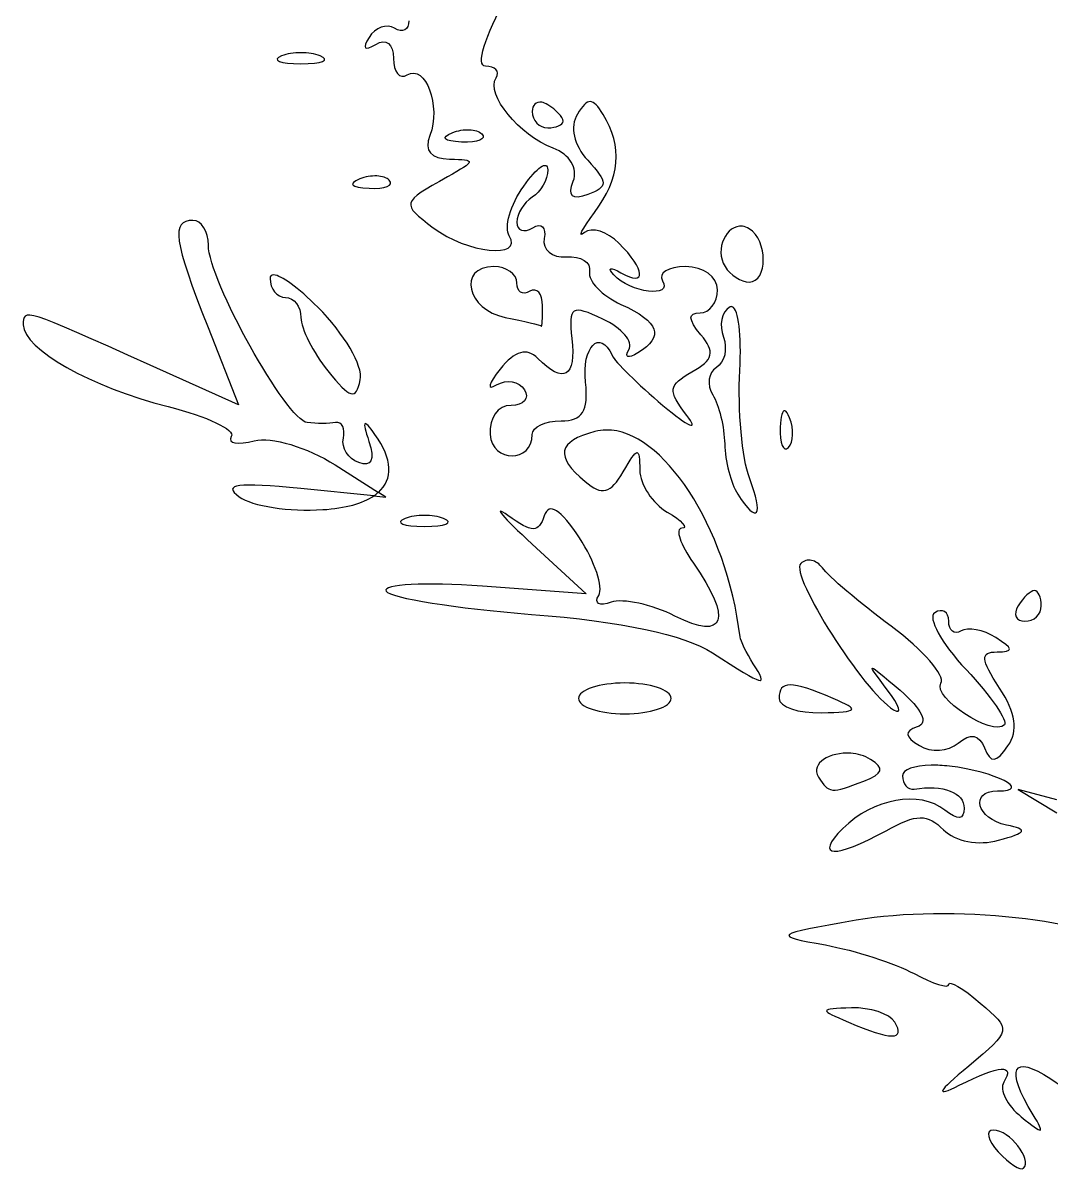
# Model space of a CAD drawing. Extents: x 25 to 138, y 19 to 165.
# Drawn here: x 35.27 to 54.08, y 30.24 to 51.25 of the extents above; entities that cross this region are included whole.
import ezdxf

# ---------------------------------------------------------------- set-up
doc = ezdxf.new("R2010")
doc.units = 0
doc.layers.add('Layer_1', color=7, linetype='CONTINUOUS')

msp = doc.modelspace()

# ---------------------------------------------------------------- linework, layer by layer
at = {"layer": 'Layer_1', "color": 7}
for points in [[(40.357778, 50.702683), (40.357778, 50.702683)], [(44.763642, 49.795381), (44.763642, 49.795381)], [(43.438521, 49.293225), (43.438521, 49.293225)], [(41.745188, 48.446559), (41.745188, 48.446559)], [(38.382222, 47.634619), (38.382222, 47.634619)], [(48.436939, 47.526579), (48.436939, 47.526579)], [(43.885556, 46.787953), (43.885556, 46.787953)], [(39.862235, 46.636919), (39.862235, 46.636919)], [(48.251181, 46.052078), (48.251181, 46.052078)], [(38.657829, 45.67615), (39.215658, 44.261181), (37.599496, 44.986029)], [(49.209743, 44.150386), (49.209743, 44.150386)], [(43.819961, 43.714925), (43.819961, 43.713825)], [(45.94159, 43.797608), (45.94159, 43.797608)], [(40.986716, 43.1582), (41.774401, 42.656592)], [(41.691718, 42.592101), (40.357778, 42.726597)], [(41.691718, 42.592101), (41.91, 42.570051), (41.774401, 42.656592), (41.774401, 42.656592)], [(41.691718, 42.592101), (41.691718, 42.592101)], [(42.615556, 42.236016), (42.615556, 42.236016)], [(44.591111, 41.707953), (45.578889, 40.798997), (43.677747, 40.938454)], [(49.701427, 41.411397), (49.701427, 41.411397)], [(53.779869, 40.861286), (53.779869, 40.861286)], [(46.284444, 39.167953), (46.284444, 39.167953)], [(49.311718, 39.134326), (49.311718, 39.134326)], [(50.417456, 37.881415), (50.417456, 37.881415)], [(51.889203, 37.663133), (51.889203, 37.663133)], [(53.481111, 37.216098), (54.186667, 36.791111)], [(54.186667, 37.03144), (53.481111, 37.216098), (53.481111, 37.216098)], [(50.430687, 33.221993), (50.430687, 33.221993)], [(53.030216, 30.984059), (53.030216, 30.984059)]]:
    msp.add_lwpolyline(points, dxfattribs=at)
for points in [[(43.736728, 50.456842), (43.551757, 50.456839), (43.718917, 51.002357), (44.127539, 51.733454)], [(42.333333, 51.28697), (42.333333, 51.122519), (42.214899, 51.060975), (42.070404, 51.15027)], [(42.070404, 51.15027), (41.925906, 51.239593), (41.715842, 51.164452), (41.603524, 50.982701)], [(41.603524, 50.982701), (41.475982, 50.77634), (41.521848, 50.727405), (41.725342, 50.853164)], [(41.725342, 50.853164), (41.920352, 50.973701), (42.051111, 50.871254), (42.051111, 50.597953)], [(40.005, 50.643701), (39.810972, 50.565413), (39.969722, 50.501489), (40.357778, 50.501489)], [(40.357778, 50.702683), (40.229897, 50.702683), (40.102014, 50.682845), (40.005, 50.643701)], [(40.710556, 50.643701), (40.613542, 50.682845), (40.485658, 50.702683), (40.357778, 50.702683)], [(40.357778, 50.501489), (40.745833, 50.501489), (40.904583, 50.565413), (40.710556, 50.643701)], [(42.051111, 50.597953), (42.051111, 50.3468), (42.16461, 50.211658), (42.303567, 50.297539)], [(42.303567, 50.297539), (42.635644, 50.502771), (42.924806, 49.726987), (42.717531, 49.186842)], [(43.927449, 50.242418), (44.000457, 50.360556), (43.914382, 50.456842), (43.736728, 50.456842)], [(44.973105, 48.955329), (44.350333, 49.18932), (43.740603, 49.940101), (43.927449, 50.242418)], [(44.763642, 49.795381), (44.662437, 49.812399), (44.591111, 49.750005), (44.591111, 49.62671)], [(45.888673, 49.569936), (45.689667, 49.88817), (45.61017, 49.889392), (45.416831, 49.576548)], [(44.591111, 49.62671), (44.591111, 49.462344), (44.718111, 49.327953), (44.873333, 49.327953)], [(44.873333, 49.751286), (44.834528, 49.775267), (44.797376, 49.789711), (44.763642, 49.795381)], [(45.155556, 49.452526), (45.155556, 49.520965), (45.028556, 49.655359), (44.873333, 49.751286)], [(44.873333, 49.327953), (45.028556, 49.327953), (45.155556, 49.384087), (45.155556, 49.452526)], [(45.416831, 49.576548), (45.275641, 49.348118), (45.349724, 49.016769), (45.605347, 48.734293)], [(45.727716, 47.775731), (46.198598, 48.401079), (46.251247, 48.990223), (45.888673, 49.569936)], [(42.717531, 49.186842), (42.609572, 48.905523), (42.730838, 48.760884), (43.079128, 48.755239)], [(43.29741, 49.068328), (42.968635, 49.081875), (42.901946, 49.14857), (43.127083, 49.238655)], [(43.127083, 49.238655), (43.228946, 49.279408), (43.340477, 49.297264), (43.438521, 49.293225)], [(43.667827, 49.216605), (43.761606, 49.122851), (43.594917, 49.056193), (43.29741, 49.068328)], [(43.438521, 49.293225), (43.536562, 49.289187), (43.620936, 49.263496), (43.667827, 49.216605)], [(43.079128, 48.755239), (43.56674, 48.747252), (43.564054, 48.724466), (43.038889, 48.431124)], [(45.340214, 48.352299), (45.43121, 48.589422), (45.278238, 48.84069), (44.973105, 48.955329)], [(44.433465, 48.26135), (44.67529, 48.606593), (44.873333, 48.741281), (44.873333, 48.560658)], [(44.873333, 48.560658), (44.873333, 48.380064), (44.746333, 48.153877), (44.591111, 48.057953)], [(45.605347, 48.734293), (45.978792, 48.321656), (45.978707, 48.250846), (45.605347, 48.107562)], [(41.43375, 48.391988), (41.208613, 48.301875), (41.275302, 48.235208), (41.604077, 48.221661)], [(41.745188, 48.446559), (41.647144, 48.450597), (41.535612, 48.432755), (41.43375, 48.391988)], [(41.604077, 48.221661), (41.901584, 48.209413), (42.068273, 48.275605), (41.974493, 48.369388)], [(41.974493, 48.369388), (41.927602, 48.416293), (41.843229, 48.44252), (41.745188, 48.446559)], [(43.038889, 48.431124), (42.194971, 47.959785), (42.190221, 47.943534), (42.777063, 47.49957)], [(45.605347, 48.107562), (45.320636, 47.998314), (45.234736, 48.077443), (45.340214, 48.352299)], [(44.168328, 47.351844), (44.072564, 47.506784), (44.191637, 47.91608), (44.433465, 48.26135)], [(44.591111, 48.057953), (44.435889, 47.962023), (44.308889, 47.756768), (44.308889, 47.601546)], [(45.544715, 47.409722), (45.411475, 47.3007), (45.493963, 47.465283), (45.727716, 47.775731)], [(38.382222, 47.634619), (37.977335, 47.634619), (38.028234, 47.273443), (38.657829, 45.67615)], [(38.664444, 47.179313), (38.664444, 47.429927), (38.537444, 47.634619), (38.382222, 47.634619)], [(42.777063, 47.49957), (43.393439, 47.033255), (44.433482, 46.92281), (44.168328, 47.351844)], [(44.308889, 47.601546), (44.308889, 47.446324), (44.439208, 47.399619), (44.598277, 47.497917)], [(44.598277, 47.497917), (44.757343, 47.596243), (44.852593, 47.508356), (44.809943, 47.302785)], [(46.176957, 47.217899), (45.962601, 47.432246), (45.677957, 47.518745), (45.544715, 47.409722)], [(48.436939, 47.526579), (48.150715, 47.559258), (47.917504, 47.113795), (48.118889, 46.787953)], [(48.561515, 47.481381), (48.519574, 47.507303), (48.47783, 47.521911), (48.436939, 47.526579)], [(44.809943, 47.302785), (44.767291, 47.097243), (44.949536, 46.945944), (45.215088, 46.966546)], [(48.558758, 46.505731), (48.902171, 46.505731), (48.904305, 47.269517), (48.561515, 47.481381)], [(40.472981, 43.932657), (40.097273, 43.973438), (38.664444, 46.545696), (38.664444, 47.179313)], [(46.213889, 46.675504), (46.685237, 46.404232), (46.66293, 46.731912), (46.176957, 47.217899)], [(45.215088, 46.966546), (45.480642, 46.987092), (45.671142, 46.864864), (45.638421, 46.694797)], [(43.885556, 46.787953), (43.213737, 46.787953), (43.394593, 45.993957), (44.097222, 45.858603)], [(44.308889, 46.489192), (44.308889, 46.653587), (44.118389, 46.787953), (43.885556, 46.787953)], [(45.638421, 46.694797), (45.605703, 46.524702), (45.864639, 46.25562), (46.213889, 46.096728)], [(46.081047, 46.636919), (45.96014, 46.769761), (46.019861, 46.787151), (46.213889, 46.675504)], [(47.396798, 46.787953), (47.077193, 46.78795), (46.887054, 46.672126), (46.974565, 46.530535)], [(47.977778, 46.364619), (47.977778, 46.603859), (47.725183, 46.787953), (47.396798, 46.787953)], [(48.118889, 46.787953), (48.214822, 46.632731), (48.412696, 46.505731), (48.558758, 46.505731)], [(39.862235, 46.636919), (39.817825, 46.639812), (39.793333, 46.618532), (39.793333, 46.570772)], [(39.793333, 46.570772), (39.793333, 46.379735), (39.920333, 46.223508), (40.075556, 46.223508)], [(40.668112, 46.043812), (40.307367, 46.404554), (39.995467, 46.628243), (39.862235, 46.636919)], [(44.544257, 46.335954), (44.414906, 46.256001), (44.308889, 46.324798), (44.308889, 46.489192)], [(46.974565, 46.530535), (47.171895, 46.211257), (46.382943, 46.305167), (46.081047, 46.636919)], [(44.779077, 46.07027), (44.779077, 46.296274), (44.67361, 46.415908), (44.544257, 46.335954)], [(47.660828, 45.941286), (47.835055, 45.941286), (47.977778, 46.131783), (47.977778, 46.364619)], [(37.599496, 44.986029), (35.271668, 46.030392), (35.277778, 46.02862), (35.277778, 45.721901)], [(40.075556, 46.223508), (40.230778, 46.223508), (40.357778, 46.058753), (40.357778, 45.8575)], [(41.444223, 44.716484), (41.498356, 44.96546), (41.149106, 45.56282), (40.668112, 46.043812)], [(44.755923, 45.697647), (44.768849, 45.676508), (44.779077, 45.844267), (44.779077, 46.07027)], [(45.880954, 45.828284), (45.309115, 46.098145), (45.251144, 46.061013), (45.315959, 45.470548)], [(46.213889, 46.096728), (46.919617, 45.775616), (47.011796, 45.510753), (46.52312, 45.208719)], [(48.198814, 46.044912), (48.056001, 45.956662), (48.006056, 45.710807), (48.087469, 45.49866)], [(48.251181, 46.052078), (48.234922, 46.05849), (48.217241, 46.056306), (48.198814, 46.044912)], [(48.387881, 44.888465), (48.423124, 45.542718), (48.365001, 46.007205), (48.251181, 46.052078)], [(40.357778, 45.8575), (40.357778, 45.656247), (40.580028, 45.21567), (40.851667, 44.877991)], [(44.097222, 45.858603), (44.446472, 45.79135), (44.742997, 45.718813), (44.755923, 45.697647)], [(46.357757, 45.267701), (46.446101, 45.410646), (46.231556, 45.662846), (45.880954, 45.828284)], [(47.676813, 45.54055), (47.438745, 45.827429), (47.433955, 45.941286), (47.660828, 45.941286)], [(35.277778, 45.721901), (35.277778, 45.2809), (36.517112, 44.581446), (37.929123, 44.225903)], [(45.565108, 44.671286), (45.493909, 45.319886), (45.828049, 45.660165), (46.050177, 45.165175)], [(45.315959, 45.470548), (45.393421, 44.764908), (45.166119, 44.63261), (44.691983, 45.106744)], [(47.513105, 44.862557), (47.904634, 45.081674), (47.939116, 45.224518), (47.676813, 45.54055)], [(48.087469, 45.49866), (48.168885, 45.286485), (48.111667, 45.036366), (47.960689, 44.943035)], [(44.691983, 45.106744), (44.487886, 45.310847), (44.276368, 45.251213), (44.000759, 44.911615)], [(46.52312, 45.208719), (46.34392, 45.097975), (46.269413, 45.124755), (46.357757, 45.267701)], [(46.050177, 45.165175), (46.102422, 45.048758), (46.521816, 44.636008), (46.982284, 44.247953)], [(40.851667, 44.877991), (41.263629, 44.365871), (41.362125, 44.338871), (41.444223, 44.716484)], [(44.000759, 44.911615), (43.782265, 44.642375), (43.753518, 44.511721), (43.936818, 44.621674)], [(47.418295, 44.063845), (47.065393, 44.522005), (47.076919, 44.618463), (47.513105, 44.862557)], [(47.960689, 44.943035), (47.809714, 44.849732), (47.779153, 44.62363), (47.892891, 44.440327)], [(48.563719, 42.921728), (48.427939, 43.278852), (48.34886, 44.164085), (48.387881, 44.888465)], [(43.936818, 44.621674), (44.120122, 44.7316), (44.349743, 44.692896), (44.447243, 44.535134)], [(45.11697, 43.965731), (45.510154, 43.965728), (45.623043, 44.143528), (45.565108, 44.671286)], [(44.447243, 44.535134), (44.544739, 44.3774), (44.434297, 44.247953), (44.201952, 44.247953)], [(47.892891, 44.440327), (48.006632, 44.257023), (48.104879, 43.852842), (48.111173, 43.542397)], [(37.929123, 44.225903), (38.640103, 44.046889), (39.159818, 43.800238), (39.08392, 43.677443)], [(44.201952, 44.247953), (43.961662, 44.247953), (43.797101, 44.018342), (43.819961, 43.714925)], [(46.982284, 44.247953), (47.460572, 43.84488), (47.647643, 43.766101), (47.418295, 44.063845)], [(49.209743, 44.150386), (49.166969, 44.156866), (49.137183, 44.053812), (49.128714, 43.84832)], [(49.299591, 44.018647), (49.265809, 44.103068), (49.235411, 44.1465), (49.209743, 44.150386)], [(40.992778, 43.932657), (40.876361, 43.914313), (40.64234, 43.914313), (40.472981, 43.932657)], [(41.133889, 43.648231), (41.172694, 43.822867), (41.109194, 43.951001), (40.992778, 43.932657)], [(41.711564, 43.716579), (41.498881, 44.015057), (41.472996, 43.985221), (41.601319, 43.589799)], [(44.591111, 43.713825), (44.591111, 43.852452), (44.827873, 43.965731), (45.11697, 43.965731)], [(49.276993, 43.477904), (49.370762, 43.571686), (49.381119, 43.814908), (49.299591, 44.018647)], [(41.774401, 42.656592), (42.04644, 42.898081), (42.03505, 43.262594), (41.711564, 43.716579)], [(43.819961, 43.713825), (43.859159, 43.194282), (44.591111, 43.19352), (44.591111, 43.713825)], [(45.738189, 43.770049), (45.055192, 43.591459), (45.000717, 43.317198), (45.556289, 42.856132)], [(45.94159, 43.797608), (45.873103, 43.796502), (45.805003, 43.787521), (45.738189, 43.770049)], [(48.392842, 40.014619), (48.147958, 42.041009), (46.96887, 43.814222), (45.94159, 43.797608)], [(49.128714, 43.84832), (49.116463, 43.55083), (49.183214, 43.38415), (49.276993, 43.477904)], [(39.08392, 43.677443), (39.008022, 43.554649), (39.197588, 43.519867), (39.505049, 43.600273)], [(39.505049, 43.600273), (39.814026, 43.681073), (40.476543, 43.483291), (40.986716, 43.1582)], [(41.416111, 43.201744), (41.221979, 43.27292), (41.095083, 43.47362), (41.133889, 43.648231)], [(41.601319, 43.589799), (41.712698, 43.246561), (41.650223, 43.115892), (41.416111, 43.201744)], [(46.253025, 43.033074), (46.520944, 43.493632), (46.550086, 43.496559), (46.557847, 43.06284)], [(48.111173, 43.542397), (48.117464, 43.231953), (48.224798, 42.819203), (48.349298, 42.625175)], [(45.556289, 42.856132), (45.872691, 42.593524), (46.018876, 42.630597), (46.253025, 43.033074)], [(46.557847, 43.06284), (46.562569, 42.798905), (46.788917, 42.453209), (47.060556, 42.294995)], [(48.349298, 42.625175), (48.713873, 42.056977), (48.830938, 42.218882), (48.563719, 42.921728)], [(40.357778, 42.726597), (39.194957, 42.843917), (38.911756, 42.806068), (39.228889, 42.575013)], [(41.774401, 42.656592), (41.749071, 42.634107), (41.721978, 42.612407), (41.691718, 42.592101)], [(39.228889, 42.575013), (39.461722, 42.405369), (40.14886, 42.299697), (40.755756, 42.340195)], [(40.755756, 42.340195), (41.17524, 42.368183), (41.488216, 42.455537), (41.691718, 42.592101)], [(44.142973, 42.233259), (43.846092, 42.444474), (44.047833, 42.207938), (44.591111, 41.707953)], [(45.454313, 41.823706), (45.109892, 42.348752), (44.896492, 42.483457), (44.811047, 42.229401)], [(42.615556, 42.236016), (42.487675, 42.236016), (42.359792, 42.216179), (42.262778, 42.177034)], [(42.968333, 42.177034), (42.871319, 42.216179), (42.743436, 42.236016), (42.615556, 42.236016)], [(44.811047, 42.229401), (44.703986, 41.91111), (44.594707, 41.911892), (44.142973, 42.233259)], [(47.060556, 42.294995), (47.332194, 42.136781), (47.452009, 42.003792), (47.326793, 41.998992)], [(42.262778, 42.177034), (42.06875, 42.098746), (42.2275, 42.034823), (42.615556, 42.034823)], [(42.615556, 42.034823), (43.003611, 42.034823), (43.162361, 42.098746), (42.968333, 42.177034)], [(45.80599, 40.771988), (45.896369, 40.918236), (45.73793, 41.39137), (45.454313, 41.823706)], [(47.326793, 41.998992), (47.201574, 41.994279), (47.296824, 41.707879), (47.538459, 41.362891)], [(49.701427, 41.411397), (49.629887, 41.425403), (49.558098, 41.406971), (49.503542, 41.352418)], [(49.898213, 41.275247), (49.844223, 41.351052), (49.772968, 41.397393), (49.701427, 41.411397)], [(47.538459, 41.362891), (48.26037, 40.332215), (48.12021, 39.928426), (47.201667, 40.392202)], [(49.503542, 41.352418), (49.298281, 41.147157), (50.659047, 39.001814), (51.199632, 38.678472)], [(51.15829, 40.20644), (50.573299, 40.64253), (50.006191, 41.123637), (49.898213, 41.275247)], [(43.677747, 40.938454), (42.631981, 41.015134), (41.839481, 40.975411), (41.917166, 40.849709)], [(41.917166, 40.849709), (41.99485, 40.724008), (43.191512, 40.532489), (44.57623, 40.424172)], [(46.033642, 40.645208), (45.818016, 40.568754), (45.715609, 40.625769), (45.80599, 40.771988)], [(53.779869, 40.861286), (53.711419, 40.861286), (53.577044, 40.734283), (53.481111, 40.579064)], [(53.904444, 40.579064), (53.904444, 40.734283), (53.848319, 40.861286), (53.779869, 40.861286)], [(47.201667, 40.392202), (46.774806, 40.607735), (46.249277, 40.721634), (46.033642, 40.645208)], [(53.481111, 40.579064), (53.385178, 40.423842), (53.441304, 40.296842), (53.605687, 40.296842)], [(53.605687, 40.296842), (53.77007, 40.296842), (53.904444, 40.423842), (53.904444, 40.579064)], [(44.57623, 40.424172), (46.240672, 40.293983), (47.363101, 40.054472), (47.88848, 39.718063)], [(51.956451, 40.455039), (51.816375, 40.368453), (52.074075, 39.899312), (52.529161, 39.41214)], [(52.211111, 40.297392), (52.211111, 40.470789), (52.096526, 40.541596), (51.956451, 40.455039)], [(52.067243, 39.164092), (52.152107, 39.301393), (51.743283, 39.77035), (51.15829, 40.20644)], [(52.436008, 40.121003), (52.312181, 40.044464), (52.211111, 40.123854), (52.211111, 40.297392)], [(53.071008, 40.000839), (52.845583, 40.143558), (52.559836, 40.197542), (52.436008, 40.121003)], [(48.633724, 39.520731), (48.510523, 39.714758), (48.402212, 39.937008), (48.392842, 40.014619)], [(53.095813, 39.736806), (53.403966, 39.740277), (53.398841, 39.793462), (53.071008, 40.000839)], [(47.88848, 39.718063), (48.865522, 39.092433), (48.913754, 39.079702), (48.633724, 39.520731)], [(53.142114, 39.074797), (52.792209, 39.608818), (52.783215, 39.733419), (53.095813, 39.736806)], [(51.087184, 39.043377), (50.68314, 39.572403), (50.691026, 39.572036), (51.320347, 39.034007)], [(52.529161, 39.41214), (52.984248, 38.924968), (53.300291, 38.470102), (53.231409, 38.401211)], [(46.284444, 39.167953), (45.818778, 39.167953), (45.437778, 39.04095), (45.437778, 38.885731)], [(47.131111, 38.885731), (47.131111, 39.04095), (46.750111, 39.167953), (46.284444, 39.167953)], [(49.311718, 39.134326), (49.161133, 39.134326), (49.106667, 39.051353), (49.106667, 38.885731)], [(50.094444, 38.885731), (49.709016, 39.05135), (49.462306, 39.134326), (49.311718, 39.134326)], [(53.231409, 38.401211), (53.011064, 38.180881), (51.906799, 38.904476), (52.067243, 39.164092)], [(45.437778, 38.885731), (45.437778, 38.730508), (45.818778, 38.603508), (46.284444, 38.603508)], [(46.284444, 38.603508), (46.750111, 38.603508), (47.131111, 38.730508), (47.131111, 38.885731)], [(49.106667, 38.885731), (49.106667, 38.730508), (49.455917, 38.612345), (49.882778, 38.623351)], [(49.882778, 38.623351), (50.570508, 38.640934), (50.594613, 38.670818), (50.094444, 38.885731)], [(51.199632, 38.678472), (51.36784, 38.57786), (51.317342, 38.741936), (51.087184, 39.043377)], [(51.320347, 39.034007), (51.724887, 38.688172), (51.84462, 38.434313), (51.636193, 38.36483)], [(53.293699, 38.016464), (53.487447, 38.294255), (53.441428, 38.617992), (53.142114, 39.074797)], [(51.636193, 38.36483), (51.390451, 38.282929), (51.40128, 38.191125), (51.675882, 38.021425)], [(52.385846, 38.067173), (52.612409, 38.25519), (52.768085, 38.227323), (52.867608, 37.980633)], [(51.675882, 38.021425), (51.882802, 37.893519), (52.201231, 37.913955), (52.385846, 38.067173)], [(50.417456, 37.881415), (50.039738, 37.908553), (49.670685, 37.703849), (49.830411, 37.445404)], [(50.778503, 37.770069), (50.669842, 37.837224), (50.543364, 37.872369), (50.417456, 37.881415)], [(52.867608, 37.980633), (52.984135, 37.691778), (53.072541, 37.699359), (53.293699, 38.016464)], [(50.659439, 37.373194), (51.009742, 37.507617), (51.039957, 37.608469), (50.778503, 37.770069)], [(51.889203, 37.663133), (51.581527, 37.6568), (51.364444, 37.583789), (51.364444, 37.469658)], [(52.222688, 37.646047), (52.104711, 37.659783), (51.99176, 37.665246), (51.889203, 37.663133)], [(53.104632, 37.192948), (53.75448, 37.192948), (53.062861, 37.548229), (52.222688, 37.646047)], [(49.830411, 37.445404), (50.016548, 37.144244), (50.054332, 37.140982), (50.659439, 37.373194)], [(51.364444, 37.469658), (51.364444, 37.317456), (51.459694, 37.207677), (51.576111, 37.226021)], [(52.140556, 36.839619), (51.676018, 37.209048), (50.825696, 37.057114), (50.274691, 36.506132)], [(51.576111, 37.226021), (52.112441, 37.310716), (52.493333, 37.165445), (52.493333, 36.875998)], [(53.269444, 36.566767), (52.720889, 36.680785), (52.586077, 37.192948), (53.104632, 37.192948)], [(51.064033, 36.464792), (51.627134, 36.776817), (51.817891, 36.779196), (52.117405, 36.479673)], [(52.493333, 36.875998), (52.493333, 36.661086), (52.379869, 36.649314), (52.140556, 36.839619)], [(53.123372, 36.288953), (53.641317, 36.430685), (53.669167, 36.483681), (53.269444, 36.566767)], [(50.274691, 36.506132), (49.736508, 35.967962), (50.12981, 35.947337), (51.064033, 36.464792)], [(52.117405, 36.479673), (52.328919, 36.268176), (52.753274, 36.187664), (53.123372, 36.288953)], [(55.591162, 34.281427), (54.897726, 34.835063), (52.221254, 35.121936), (50.517778, 34.824925)], [(50.517778, 34.824925), (48.989663, 34.558508), (48.980897, 34.551393), (49.953333, 34.37348)], [(49.953333, 34.37348), (50.496611, 34.274109), (51.226861, 34.038152), (51.576111, 33.848724)], [(51.576111, 33.848724), (51.925361, 33.659381), (52.211111, 33.57093), (52.211111, 33.652492)], [(52.211111, 33.652492), (52.211111, 33.734026), (52.470502, 33.579721), (52.787683, 33.309635)], [(50.430687, 33.221993), (49.834532, 33.202887), (49.832474, 33.193464), (50.376667, 32.959614)], [(51.223333, 32.959614), (51.1274, 33.114836), (50.770776, 33.233), (50.430687, 33.221993)], [(52.787683, 33.309635), (53.36402, 32.818794), (53.36389, 32.817812), (52.576016, 32.158145)], [(50.376667, 32.959614), (51.153478, 32.625802), (51.429638, 32.625802), (51.223333, 32.959614)], [(53.755064, 31.266281), (53.237107, 32.116475), (53.369873, 32.388306), (54.076975, 31.924982)], [(52.576016, 32.158145), (51.997573, 31.673852), (51.951732, 31.5799), (52.404035, 31.805368)], [(52.404035, 31.805368), (53.151346, 32.177901), (53.425567, 32.197355), (53.218732, 31.862695)], [(53.218732, 31.862695), (53.133667, 31.725056), (53.277516, 31.439306), (53.538436, 31.227695)], [(54.076975, 31.924982), (54.64869, 31.550388), (54.702321, 31.405693), (54.403295, 31.043037)], [(53.538436, 31.227695), (53.946885, 30.896423), (53.977114, 30.901819), (53.755064, 31.266281)], [(53.030216, 30.984059), (52.878033, 30.984059), (52.917163, 30.805923), (53.11731, 30.588838)], [(53.579779, 30.287873), (53.747176, 30.446905), (53.323287, 30.984059), (53.030216, 30.984059)], [(53.11731, 30.588838), (53.317459, 30.371639), (53.525428, 30.236254), (53.579779, 30.287873)]]:
    msp.add_open_spline(points, degree=3, dxfattribs=at)

doc.saveas('drawing.dxf')
